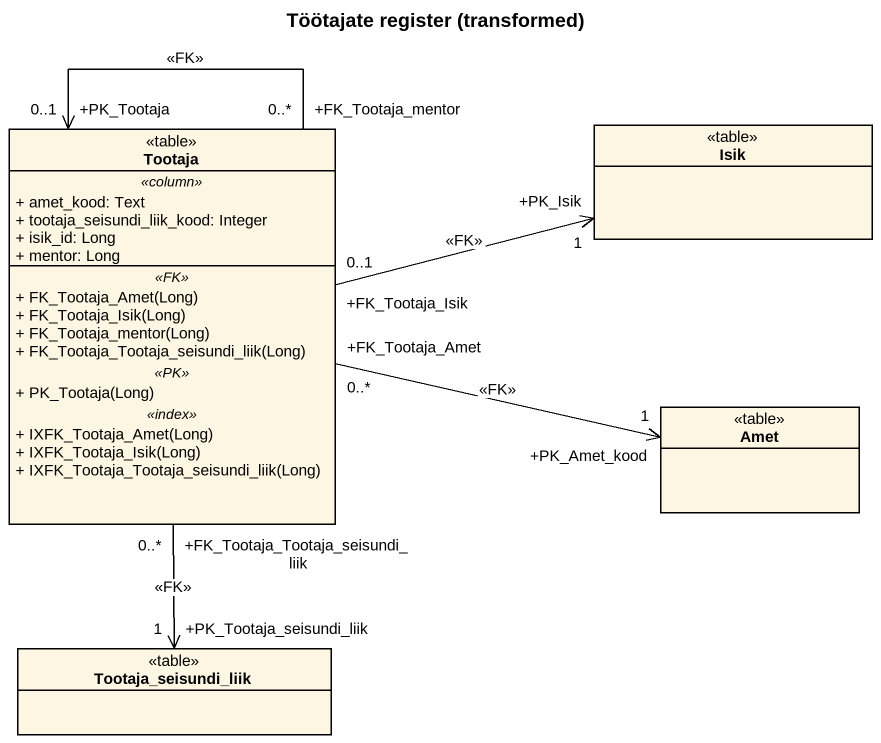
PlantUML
@startuml
title Töötajate register (transformed)
hide circle
hide empty members
skinparam classAttributeIconSize 0
class Tootaja <<table>> {
  .. <<column>> ..
  + amet_kood: Text
  + tootaja_seisundi_liik_kood: Integer
  + isik_id: Long
  + mentor: Long
  .. <<FK>> ..
  + FK_Tootaja_Amet(Long)
  + FK_Tootaja_Isik(Long)
  + FK_Tootaja_mentor(Long)
  + FK_Tootaja_Tootaja_seisundi_liik(Long)
  .. <<PK>> ..
  + PK_Tootaja(Long)
  .. <<index>> ..
  + IXFK_Tootaja_Amet(Long)
  + IXFK_Tootaja_Isik(Long)
  + IXFK_Tootaja_Tootaja_seisundi_liik(Long)
}
class Isik <<table>>
class Amet <<table>>
class Tootaja_seisundi_liik <<table>>
Tootaja "+FK_Tootaja_mentor\n0..*" --> "+PK_Tootaja\n0..1" Tootaja : <<FK>>
Tootaja "+FK_Tootaja_Isik\n0..1" -right-> "+PK_Isik\n1" Isik : <<FK>>
Tootaja "+FK_Tootaja_Amet\n0..*" -right-> "+PK_Amet_kood\n1" Amet : <<FK>>
Tootaja "+FK_Tootaja_Tootaja_seisundi_liik\n0..*" --> "+PK_Tootaja_seisundi_liik\n1" Tootaja_seisundi_liik : <<FK>>
@enduml
